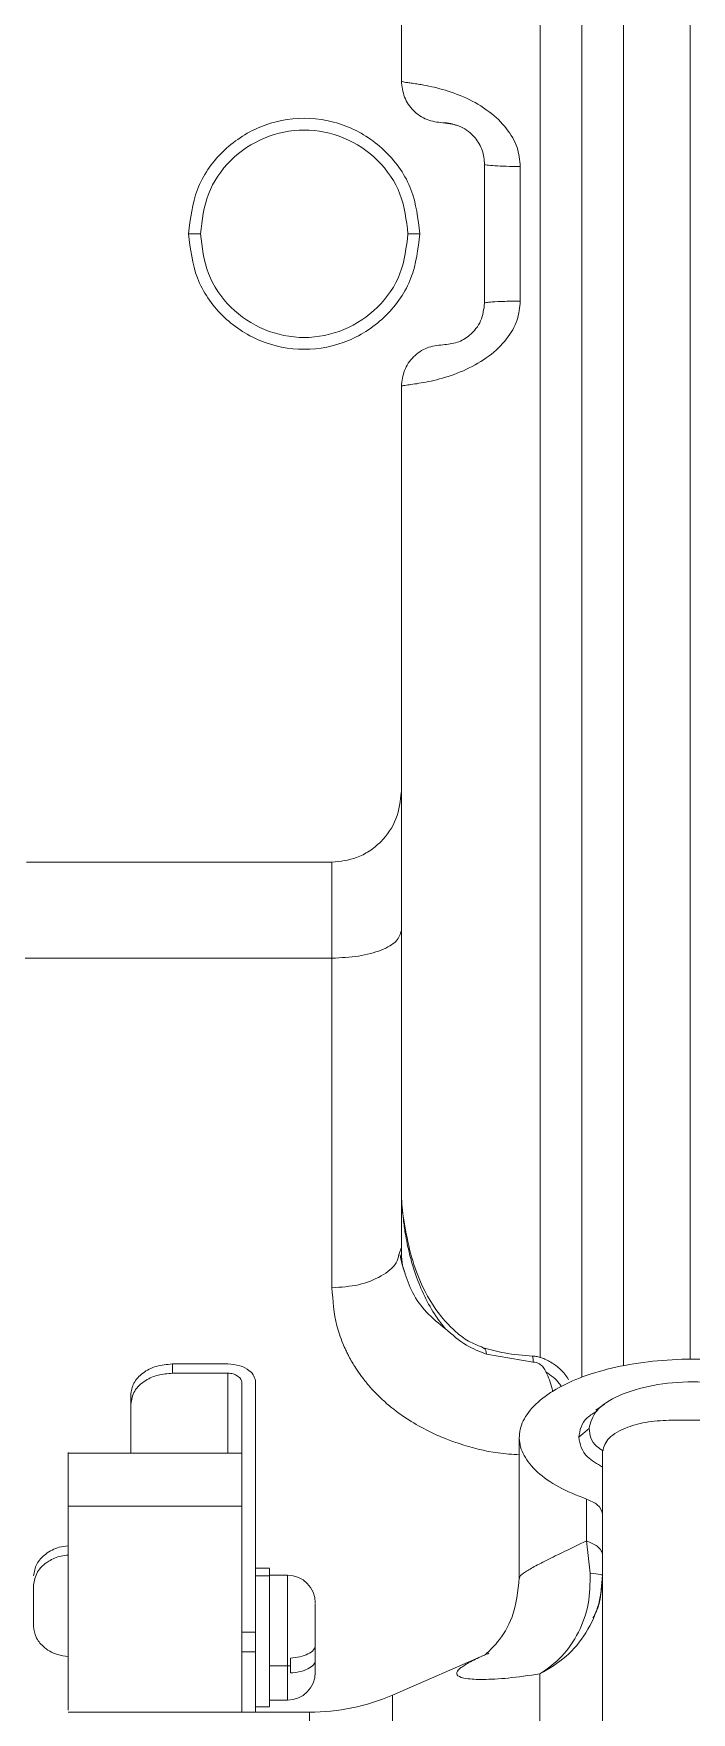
# Model space of a CAD drawing. Header units: millimetres. Extents: x 169 to 14583, y -399 to 10804.
# Drawn here: x 7041.8 to 7089.2, y 6386.2 to 6507.2 of the extents above; entities that cross this region are included whole.
import ezdxf

# ---------------------------------------------------------------- set-up
doc = ezdxf.new("R2010")
doc.units = ezdxf.units.MM
doc.header["$LTSCALE"] = 35

msp = doc.modelspace()

# ---------------------------------------------------------------- linework, layer by layer
at = {"color": 7, "linetype": 'Continuous', "lineweight": 18}
for p, q in [((7068.279, 6503.797), (7068.279, 6519.902)), ((7074.279, 6497.797), (7074.279, 6487.797)), ((7076.85, 6487.947), (7076.85, 6497.647)), ((7053.804, 6492.797), (7052.951, 6492.797)), ((7069.606, 6492.797), (7068.754, 6492.797)), ((7068.279, 6452.589), (7068.279, 6481.797)), ((7041.279, 6447.501), (7063.279, 6447.501)), ((7021.279, 6440.58), (7063.279, 6440.58)), ((7068.108, 6419.224), (7068.279, 6419.722)), ((7068.279, 6419.372), (7068.279, 6418.762)), ((7074.417, 6412.031), (7077.772, 6411.466)), ((7051.779, 6410.661), (7051.779, 6411.328)), ((7051.779, 6411.328), (7055.779, 6411.328)), ((7055.779, 6410.661), (7051.779, 6410.661)), ((7055.779, 6404.894), (7055.779, 6410.661)), ((7056.779, 6409.995), (7056.779, 6391.994)), ((7057.779, 6409.995), (7057.779, 6395.328)), ((7048.779, 6408.425), (7048.779, 6409.092)), ((7048.779, 6404.894), (7048.779, 6408.425)), ((7082.918, 6408.44), (7082.291, 6407.99)), ((7087.779, 6407.282), (7097.779, 6407.282)), ((7076.779, 6406.045), (7076.779, 6395.883)), ((7081.804, 6406.669), (7081.067, 6406.044)), ((7056.779, 6404.894), (7044.279, 6404.894)), ((7082.779, 6405.026), (7082.779, 6367.138)), ((7044.279, 6401.075), (7056.779, 6401.075)), ((7044.279, 6401.075), (7044.279, 6386.374)), ((7081.617, 6401.589), (7081.617, 6398.591)), ((7081.617, 6398.591), (7081.886, 6396.242)), ((7058.779, 6396.6), (7057.779, 6396.6)), ((7057.779, 6396.063), (7058.779, 6396.063)), ((7060.079, 6396.101), (7058.779, 6396.101)), ((7041.779, 6392.4), (7041.779, 6395.382)), ((7057.779, 6395.328), (7057.779, 6391.994)), ((7062.079, 6394.058), (7062.079, 6394.038)), ((7062.079, 6394.058), (7062.079, 6394.012)), ((7062.079, 6394.03), (7062.079, 6394.038)), ((7062.079, 6393.563), (7062.079, 6393.517)), ((7062.079, 6393.496), (7062.079, 6393.517)), ((7056.779, 6391.994), (7056.779, 6391.288)), ((7056.779, 6391.994), (7057.779, 6391.994)), ((7056.779, 6391.288), (7056.779, 6386.222)), ((7057.779, 6391.994), (7057.779, 6390.582)), ((7062.079, 6390.795), (7062.079, 6391.336)), ((7056.779, 6390.582), (7057.779, 6390.582)), ((7057.779, 6390.582), (7057.779, 6386.222)), ((7060.279, 6390.129), (7060.279, 6389.576)), ((7062.079, 6389.971), (7062.079, 6390.795)), ((7074.58, 6390.478), (7067.634, 6387.462)), ((7060.079, 6389.571), (7058.779, 6389.571)), ((7060.279, 6389.576), (7060.279, 6389.058)), ((7062.079, 6389.639), (7062.079, 6389.19)), ((7062.079, 6389.144), (7062.079, 6389.19)), ((7061.663, 6386.222), (7044.279, 6386.222)), ((7057.779, 6386.602), (7058.779, 6386.602)), ((7058.779, 6387.101), (7060.079, 6387.101))]:
    msp.add_line(p, q, dxfattribs=at)
for centre, radius, start, end in [((7060.079, 6394.101), 2, 0, 90), ((7060.079, 6389.101), 2, 270, 0), ((7061.663, 6401.222), 15, 270, 293.47099)]:
    msp.add_arc(centre, radius, start, end, dxfattribs=at)
for points, knots in [([(7078.279, 6588.797), (7078.279, 6588.681), (7078.279, 6588.448), (7078.279, 6586.572), (7078.279, 6583.604), (7078.279, 6579.471), (7078.279, 6574.254), (7078.279, 6568.01), (7078.279, 6560.822), (7078.279, 6552.778), (7078.279, 6543.979), (7078.279, 6534.537), (7078.279, 6524.57), (7078.279, 6514.204), (7078.279, 6503.568), (7078.279, 6492.797), (7078.279, 6482.026), (7078.279, 6471.39), (7078.279, 6461.024), (7078.279, 6451.057), (7078.279, 6441.616), (7078.279, 6432.813), (7078.279, 6424.786), (7078.279, 6417.646), (7078.279, 6413.719), (7078.279, 6411.803)], [0, 0, 0, 0, 0.0435669, 0.0871337, 0.1307006, 0.1742674, 0.2178343, 0.2614011, 0.304968, 0.3485348, 0.3921017, 0.4356685, 0.4792354, 0.5228022, 0.5663691, 0.6099359, 0.6535028, 0.6970696, 0.7406365, 0.7842033, 0.8277702, 0.871337, 0.9149039, 0.9584707, 1, 1, 1, 1]), ([(7081.279, 6588.797), (7081.279, 6588.708), (7081.279, 6588.53), (7081.279, 6587.093), (7081.279, 6584.814), (7081.279, 6581.631), (7081.279, 6577.598), (7081.279, 6572.746), (7081.279, 6567.125), (7081.279, 6560.788), (7081.279, 6553.797), (7081.279, 6546.218), (7081.279, 6538.124), (7081.279, 6529.594), (7081.279, 6520.709), (7081.279, 6511.556), (7081.279, 6502.222), (7081.279, 6492.797), (7081.279, 6483.372), (7081.279, 6474.038), (7081.279, 6464.885), (7081.279, 6456), (7081.279, 6447.47), (7081.279, 6439.376), (7081.279, 6431.799), (7081.279, 6424.799), (7081.279, 6418.493), (7081.279, 6413.639), (7081.279, 6411.215), (7081.279, 6410.366)], [0, 0, 0, 0, 0.0376806, 0.0753612, 0.1130418, 0.1507224, 0.188403, 0.2260836, 0.2637642, 0.3014448, 0.3391255, 0.3768061, 0.4144867, 0.4521673, 0.4898479, 0.5275285, 0.5652091, 0.6028897, 0.6405703, 0.6782509, 0.7159315, 0.7536121, 0.7912927, 0.8289733, 0.8666539, 0.9043345, 0.9420152, 0.9796958, 1, 1, 1, 1]), ([(7084.279, 6585.797), (7084.279, 6585.683), (7084.279, 6585.456), (7084.279, 6583.636), (7084.279, 6580.766), (7084.279, 6576.762), (7084.279, 6571.703), (7084.279, 6565.658), (7084.279, 6558.697), (7084.279, 6550.901), (7084.279, 6542.377), (7084.279, 6533.233), (7084.279, 6523.577), (7084.279, 6513.533), (7084.279, 6503.232), (7084.279, 6492.797), (7084.279, 6482.362), (7084.279, 6472.061), (7084.279, 6462.017), (7084.279, 6452.361), (7084.279, 6443.216), (7084.279, 6434.696), (7084.279, 6426.889), (7084.279, 6419.966), (7084.279, 6414.669), (7084.279, 6412.111), (7084.279, 6411.183)], [0, 0, 0, 0, 0.0424381, 0.0848541, 0.1272763, 0.1697223, 0.2121452, 0.2545615, 0.2969985, 0.3394355, 0.3818518, 0.4242746, 0.4667208, 0.5091436, 0.5515599, 0.593997, 0.636434, 0.6788503, 0.7212731, 0.7637193, 0.8061421, 0.8485584, 0.8909955, 0.9334324, 0.9758487, 1, 1, 1, 1]), ([(7089.079, 6581.047), (7089.079, 6580.94), (7089.079, 6580.726), (7089.079, 6579.002), (7089.079, 6576.273), (7089.079, 6572.474), (7089.079, 6567.678), (7089.079, 6561.939), (7089.079, 6555.33), (7089.079, 6547.936), (7089.079, 6539.848), (7089.079, 6531.168), (7089.079, 6522.005), (7089.079, 6512.476), (7089.079, 6502.699), (7089.079, 6492.797), (7089.079, 6482.895), (7089.079, 6473.118), (7089.079, 6463.589), (7089.079, 6454.426), (7089.079, 6445.747), (7089.079, 6437.658), (7089.079, 6430.267), (7089.079, 6423.645), (7089.079, 6417.955), (7089.079, 6413.93), (7089.079, 6412.193), (7089.079, 6411.674)], [0, 0, 0, 0, 0.0409401, 0.0818802, 0.1228203, 0.1637604, 0.2047005, 0.2456406, 0.2865807, 0.3275208, 0.3684609, 0.409401, 0.4503411, 0.4912812, 0.5322213, 0.5731614, 0.6141015, 0.6550416, 0.6959817, 0.7369218, 0.7778619, 0.818802, 0.8597421, 0.9006822, 0.9416223, 0.9825624, 1, 1, 1, 1]), ([(7071.279, 6500.797), (7070.886, 6500.843), (7070.101, 6500.936), (7069.106, 6501.625), (7068.418, 6502.62), (7068.325, 6503.405), (7068.279, 6503.797)], [0, 0, 0, 0, 0.2502322, 0.5000223, 0.7500215, 1, 1, 1, 1]), ([(7076.85, 6497.647), (7076.801, 6498.11), (7076.698, 6499.089), (7075.869, 6500.481), (7074.57, 6501.712), (7072.896, 6502.661), (7071.475, 6503.156), (7070.417, 6503.417), (7069.772, 6503.541), (7069.257, 6503.621), (7068.884, 6503.673), (7068.61, 6503.711), (7068.35, 6503.75), (7068.308, 6503.778), (7068.279, 6503.797)], [0, 0, 0, 0, 0.0817126, 0.1729314, 0.2791588, 0.3989677, 0.531831, 0.6014224, 0.6794444, 0.7313643, 0.7923214, 0.8475912, 0.8946587, 1, 1, 1, 1]), ([(7068.754, 6492.797), (7068.638, 6493.774), (7068.408, 6495.728), (7066.691, 6498.224), (7064.213, 6499.872), (7061.279, 6500.472), (7058.344, 6499.872), (7055.866, 6498.224), (7054.15, 6495.728), (7053.919, 6493.774), (7053.804, 6492.797)], [0, 0, 0, 0, 0.1250475, 0.2500062, 0.3750071, 0.5000045, 0.6250053, 0.7500027, 0.8750034, 1, 1, 1, 1]), ([(7071.279, 6500.797), (7071.307, 6500.795), (7071.362, 6500.791), (7071.696, 6500.801), (7072.144, 6500.653), (7072.326, 6500.593)], [0, 0, 0, 0, 0.3831353, 0.7484089, 1, 1, 1, 1]), ([(7071.279, 6500.797), (7071.719, 6500.741), (7072.599, 6500.627), (7073.585, 6499.824), (7074.174, 6498.835), (7074.244, 6498.143), (7074.279, 6497.797)], [0, 0, 0, 0, 0.279619, 0.5592379, 0.779619, 1, 1, 1, 1]), ([(7053.804, 6492.797), (7053.919, 6491.82), (7054.149, 6489.866), (7055.866, 6487.37), (7058.344, 6485.722), (7061.279, 6485.122), (7064.213, 6485.722), (7066.691, 6487.37), (7068.407, 6489.866), (7068.638, 6491.82), (7068.754, 6492.797)], [0, 0, 0, 0, 0.12504749, 0.2500062, 0.37500706, 0.50000447, 0.62500533, 0.75000274, 0.87500342, 1, 1, 1, 1]), ([(7068.279, 6481.797), (7068.308, 6481.816), (7068.354, 6481.845), (7068.769, 6481.906), (7069.582, 6482.008), (7071.134, 6482.32), (7072.896, 6482.933), (7074.57, 6483.883), (7075.869, 6485.113), (7076.698, 6486.505), (7076.801, 6487.484), (7076.85, 6487.947)], [0, 0, 0, 0, 0.1054369, 0.162125, 0.3203771, 0.4677477, 0.6007207, 0.7206276, 0.826941, 0.9182235, 1, 1, 1, 1]), ([(7074.279, 6487.797), (7074.222, 6487.357), (7074.109, 6486.476), (7073.305, 6485.49), (7072.317, 6484.902), (7071.625, 6484.832), (7071.279, 6484.797)], [0, 0, 0, 0, 0.27961896, 0.55923791, 0.77961896, 1, 1, 1, 1]), ([(7076.85, 6487.947), (7076.464, 6487.942), (7075.673, 6487.931), (7074.833, 6487.89), (7074.357, 6487.843), (7074.304, 6487.812), (7074.279, 6487.797)], [0, 0, 0, 0, 0.2774513, 0.5687735, 0.7925244, 1, 1, 1, 1]), ([(7068.279, 6481.797), (7068.325, 6482.19), (7068.417, 6482.975), (7069.107, 6483.97), (7070.101, 6484.658), (7070.886, 6484.751), (7071.279, 6484.797)], [0, 0, 0, 0, 0.2502322, 0.5000223, 0.7500215, 1, 1, 1, 1]), ([(7068.279, 6452.589), (7068.203, 6451.921), (7068.051, 6450.585), (7067.051, 6449.138), (7065.995, 6448.281), (7064.831, 6447.666), (7063.886, 6447.565), (7063.279, 6447.501)], [0, 0, 0, 0, 0.2532309, 0.5056572, 0.6422789, 0.770244, 1, 1, 1, 1]), ([(7068.279, 6442.573), (7068.279, 6443.983), (7068.279, 6446.802), (7068.279, 6449.783), (7068.279, 6451.763), (7068.279, 6452.314), (7068.279, 6452.589)], [0, 0, 0, 0, 0.27985032, 0.5596845, 0.77984669, 1, 1, 1, 1]), ([(7068.279, 6419.722), (7068.279, 6421.746), (7068.279, 6425.795), (7068.279, 6433.357), (7068.279, 6439.078), (7068.279, 6442.573)], [0, 0, 0, 0, 0.2800255, 0.5600516, 1, 1, 1, 1]), ([(7068.279, 6424.236), (7068.281, 6423.981), (7068.287, 6423.447), (7068.333, 6422.608), (7068.419, 6421.699), (7068.542, 6420.82), (7068.711, 6419.913), (7068.943, 6418.924), (7069.331, 6417.644), (7069.921, 6416.208), (7070.65, 6414.891), (7071.221, 6414.164), (7071.45, 6413.873)], [0, 0, 0, 0, 0.0696791, 0.1460594, 0.2291203, 0.3188229, 0.3878567, 0.4800067, 0.595099, 0.7505713, 0.8998867, 1, 1, 1, 1]), ([(7074.184, 6412.501), (7073.824, 6412.644), (7073.116, 6412.927), (7071.923, 6413.826), (7070.529, 6415.432), (7069.008, 6418.386), (7068.59, 6420.904), (7068.339, 6422.414)], [0, 0, 0, 0, 0.0994484, 0.1958323, 0.3747935, 0.6249923, 1, 1, 1, 1]), ([(7063.279, 6416.822), (7063.935, 6416.865), (7065.247, 6416.952), (7066.884, 6417.626), (7067.92, 6418.431), (7068.059, 6419.016), (7068.108, 6419.224)], [0, 0, 0, 0, 0.2815682, 0.5631365, 0.8447047, 1, 1, 1, 1]), ([(7068.503, 6418), (7068.434, 6418.193), (7068.295, 6418.58), (7068.228, 6418.988), (7068.195, 6419.193)], [0, 0, 0, 0, 0.4969841, 1, 1, 1, 1]), ([(7068.279, 6419.722), (7068.281, 6419.143), (7068.283, 6418.553), (7068.494, 6418.019), (7068.498, 6418.008)], [0, 0, 0, 0, 0.9805983, 1, 1, 1, 1]), ([(7068.498, 6418.008), (7068.673, 6417.485), (7069.027, 6416.426), (7070.036, 6415.014), (7070.978, 6414.253), (7071.45, 6413.873)], [0, 0, 0, 0, 0.3282202, 0.6636214, 1, 1, 1, 1]), ([(7063.279, 6416.822), (7063.342, 6415.897), (7063.421, 6414.76), (7063.819, 6413.451), (7064.034, 6412.866), (7064.226, 6412.432), (7064.354, 6412.165), (7064.407, 6412.059), (7064.435, 6412.005), (7064.44, 6411.994), (7064.461, 6411.953), (7064.63, 6411.625), (7064.936, 6411.103), (7065.415, 6410.411), (7065.888, 6409.816), (7066.417, 6409.233), (7067.002, 6408.666), (7067.515, 6408.23), (7068.119, 6407.762), (7068.949, 6407.184), (7070.122, 6406.522), (7071.349, 6405.974), (7072.984, 6405.385), (7074.775, 6404.911), (7076.272, 6404.814), (7076.779, 6404.781)], [0, 0, 0, 0, 0.1516312, 0.186405, 0.2248222, 0.2538883, 0.2639031, 0.2731263, 0.2731916, 0.2737119, 0.2751625, 0.2806586, 0.3335817, 0.3726089, 0.4150574, 0.4535708, 0.4954084, 0.5405544, 0.5555888, 0.6102657, 0.6903312, 0.7503236, 0.8001377, 0.9323488, 1, 1, 1, 1]), ([(7071.45, 6413.873), (7071.938, 6413.441), (7072.827, 6412.655), (7073.922, 6412.225), (7074.417, 6412.031)], [0, 0, 0, 0, 0.5483391, 1, 1, 1, 1]), ([(7074.417, 6412.031), (7074.384, 6412.225), (7074.342, 6412.478), (7074.204, 6412.457), (7074.172, 6412.452)], [0, 0, 0, 0, 0.7674657, 1, 1, 1, 1]), ([(7077.759, 6411.897), (7077.065, 6411.948), (7075.831, 6412.039), (7074.686, 6412.36), (7074.185, 6412.501)], [0, 0, 0, 0, 0.5634908, 1, 1, 1, 1]), ([(7100.509, 6408.52), (7100.046, 6408.885), (7099.113, 6409.62), (7097.05, 6410.503), (7094.661, 6411.186), (7091.988, 6411.596), (7089.182, 6411.73), (7086.373, 6411.566), (7083.7, 6411.142), (7081.325, 6410.455), (7079.348, 6409.546), (7077.885, 6408.452), (7076.958, 6407.245), (7076.675, 6405.979), (7077.021, 6404.715), (7078.014, 6403.521), (7079.511, 6402.429), (7080.918, 6401.868), (7081.617, 6401.589)], [0, 0, 0, 0, 0.0620635, 0.1249873, 0.1878814, 0.249995, 0.3120555, 0.3749934, 0.4378782, 0.4999932, 0.5620538, 0.6249917, 0.6878765, 0.7499915, 0.8120557, 0.8749536, 0.9378523, 1, 1, 1, 1]), ([(7077.772, 6411.466), (7077.768, 6411.624), (7077.761, 6411.879), (7077.742, 6411.859), (7077.735, 6411.851)], [0, 0, 0, 0, 0.61883246, 1, 1, 1, 1]), ([(7080.256, 6410.328), (7080.074, 6410.565), (7079.727, 6411.015), (7079.106, 6411.44), (7078.624, 6411.682), (7078.29, 6411.806), (7077.984, 6411.884), (7077.819, 6411.893), (7077.737, 6411.897)], [0, 0, 0, 0, 0.2923512, 0.5549851, 0.6742887, 0.7866096, 0.8941486, 1, 1, 1, 1]), ([(7048.779, 6409.092), (7048.824, 6409.385), (7048.914, 6409.971), (7049.608, 6410.71), (7050.599, 6411.227), (7051.385, 6411.294), (7051.779, 6411.328)], [0, 0, 0, 0, 0.249984, 0.4999889, 0.7499029, 1, 1, 1, 1]), ([(7048.779, 6408.425), (7048.835, 6408.753), (7048.948, 6409.41), (7049.752, 6410.145), (7050.741, 6410.583), (7051.433, 6410.635), (7051.779, 6410.661)], [0, 0, 0, 0, 0.279619, 0.559238, 0.779619, 1, 1, 1, 1]), ([(7055.779, 6411.328), (7056.072, 6411.303), (7056.659, 6411.253), (7057.316, 6410.896), (7057.709, 6410.456), (7057.755, 6410.148), (7057.779, 6409.995)], [0, 0, 0, 0, 0.279619, 0.5592378, 0.7796189, 1, 1, 1, 1]), ([(7055.779, 6410.661), (7055.843, 6410.659), (7055.971, 6410.654), (7056.22, 6410.601), (7056.492, 6410.472), (7056.688, 6410.29), (7056.768, 6410.124), (7056.775, 6410.038), (7056.779, 6409.995)], [0, 0, 0, 0, 0.12396268, 0.24522829, 0.49902307, 0.75345357, 0.87525451, 1, 1, 1, 1]), ([(7078.697, 6410.764), (7078.638, 6410.881), (7078.527, 6411.099), (7078.272, 6411.315), (7078.015, 6411.444), (7077.847, 6411.459), (7077.772, 6411.466)], [0, 0, 0, 0, 0.34055573, 0.63209769, 0.83626258, 1, 1, 1, 1]), ([(7079.184, 6409.329), (7079.17, 6409.398), (7079.064, 6409.932), (7078.868, 6410.377), (7078.697, 6410.764)], [0, 0, 0, 0, 0.1299276, 1, 1, 1, 1]), ([(7079.82, 6409.694), (7079.768, 6409.772), (7079.603, 6410.021), (7079.224, 6410.395), (7078.872, 6410.642), (7078.697, 6410.764)], [0, 0, 0, 0, 0.1878029, 0.5986536, 1, 1, 1, 1]), ([(7080.247, 6410.325), (7080.26, 6410.312), (7080.3, 6410.273), (7080.31, 6410.218), (7080.317, 6410.181)], [0, 0, 0, 0, 0.3192908, 1, 1, 1, 1]), ([(7096.483, 6407.282), (7096.412, 6407.512), (7096.206, 6408.18), (7094.667, 6409.112), (7092.222, 6409.865), (7089.277, 6410.128), (7086.341, 6409.864), (7083.869, 6409.115), (7082.142, 6407.992), (7081.916, 6407.11), (7081.804, 6406.669)], [0, 0, 0, 0, 0.06982633, 0.20264983, 0.33554299, 0.46843215, 0.60132531, 0.73421447, 0.86708285, 1, 1, 1, 1]), ([(7082.42, 6407.953), (7082.154, 6407.793), (7081.24, 6407.244), (7081.139, 6406.542), (7081.067, 6406.044)], [0, 0, 0, 0, 0.2901594, 1, 1, 1, 1]), ([(7082.779, 6405.026), (7082.873, 6405.357), (7083.062, 6406.019), (7084.401, 6406.76), (7086.049, 6407.203), (7087.202, 6407.255), (7087.779, 6407.282)], [0, 0, 0, 0, 0.27961895, 0.55923791, 0.77961895, 1, 1, 1, 1]), ([(7081.067, 6406.044), (7081.156, 6405.549), (7081.299, 6404.752), (7082.372, 6404.129), (7082.779, 6403.893)], [0, 0, 0, 0, 0.6209761, 1, 1, 1, 1]), ([(7081.804, 6406.669), (7081.857, 6406.213), (7081.924, 6405.63), (7082.664, 6405.172), (7082.826, 6405.072)], [0, 0, 0, 0, 0.7818399, 1, 1, 1, 1]), ([(7044.279, 6404.889), (7044.279, 6404.89), (7044.279, 6405.11), (7044.279, 6404.474), (7044.279, 6403.181), (7044.279, 6401.777), (7044.279, 6401.075)], [0, 0, 0, 0, 0.0032312, 0.3905521, 0.6952761, 1, 1, 1, 1]), ([(7082.779, 6400.52), (7082.708, 6400.753), (7082.581, 6401.171), (7081.912, 6401.461), (7081.617, 6401.589)], [0, 0, 0, 0, 0.5589735, 1, 1, 1, 1]), ([(7081.617, 6398.591), (7081.08, 6398.327), (7080.004, 6397.797), (7078.709, 6397.168), (7077.691, 6396.641), (7077.048, 6396.235), (7076.749, 6395.979), (7076.806, 6395.898), (7076.817, 6395.882)], [0, 0, 0, 0, 0.1900122, 0.3805048, 0.5712191, 0.7617056, 0.9517067, 1, 1, 1, 1]), ([(7082.779, 6397.522), (7082.76, 6397.636), (7082.721, 6397.866), (7082.378, 6398.255), (7081.904, 6398.464), (7081.617, 6398.591)], [0, 0, 0, 0, 0.2773861, 0.5620161, 1, 1, 1, 1]), ([(7041.779, 6396.049), (7041.824, 6396.342), (7041.914, 6396.929), (7042.61, 6397.661), (7043.447, 6398.126), (7044.058, 6398.188), (7044.279, 6398.21)], [0, 0, 0, 0, 0.2805286, 0.5610807, 0.8415308, 1, 1, 1, 1]), ([(7041.779, 6395.382), (7041.835, 6395.711), (7041.948, 6396.368), (7042.755, 6397.094), (7043.586, 6397.489), (7044.104, 6397.537), (7044.279, 6397.553)], [0, 0, 0, 0, 0.3136262, 0.6272525, 0.8744362, 1, 1, 1, 1]), ([(7058.779, 6396.552), (7058.779, 6396.566), (7058.779, 6396.674), (7058.779, 6396.348), (7058.779, 6396.063)], [0, 0, 0, 0, 0.1252057, 1, 1, 1, 1]), ([(7058.779, 6396.063), (7058.779, 6395.701), (7058.779, 6394.976), (7058.779, 6393.193), (7058.779, 6391.219), (7058.779, 6389.283), (7058.779, 6387.725), (7058.779, 6386.729), (7058.779, 6386.674), (7058.779, 6386.649)], [0, 0, 0, 0, 0.14597461, 0.29170588, 0.43755145, 0.58339043, 0.729236, 0.87507498, 1, 1, 1, 1]), ([(7060.079, 6396.048), (7060.079, 6396.064), (7060.079, 6396.168), (7060.079, 6395.684), (7060.079, 6394.62), (7060.079, 6393.043), (7060.079, 6391.24), (7060.079, 6390.128), (7060.079, 6389.571)], [0, 0, 0, 0, 0.0368793, 0.2295035, 0.4221276, 0.6147517, 0.8073759, 1, 1, 1, 1]), ([(7076.778, 6395.935), (7076.672, 6394.944), (7076.474, 6393.11), (7075.254, 6391.251), (7074.546, 6390.57), (7074.331, 6390.403), (7074.368, 6390.413), (7074.372, 6390.414)], [0, 0, 0, 0, 0.3494895, 0.6469035, 0.8851184, 0.9847626, 1, 1, 1, 1]), ([(7081.886, 6396.242), (7081.876, 6395.498), (7081.854, 6394.014), (7081.107, 6391.946), (7079.926, 6390.168), (7078.819, 6389.382), (7078.266, 6388.989)], [0, 0, 0, 0, 0.2507821, 0.5007915, 0.7503643, 1, 1, 1, 1]), ([(7078.266, 6388.989), (7078.915, 6389.372), (7080.209, 6390.136), (7081.662, 6391.92), (7082.607, 6393.951), (7082.724, 6395.397), (7082.779, 6396.084)], [0, 0, 0, 0, 0.2551221, 0.5083166, 0.7664145, 1, 1, 1, 1]), ([(7081.886, 6396.242), (7082.17, 6396.216), (7082.675, 6396.169), (7082.747, 6396.11), (7082.779, 6396.084)], [0, 0, 0, 0, 0.5629473, 1, 1, 1, 1]), ([(7082.082, 6393.031), (7082.157, 6393.165), (7082.68, 6394.099), (7082.726, 6395.208), (7082.764, 6396.159)], [0, 0, 0, 0, 0.14300921, 1, 1, 1, 1]), ([(7062.079, 6394.012), (7062.079, 6393.952), (7062.079, 6393.846), (7062.079, 6393.65), (7062.079, 6393.563)], [0, 0, 0, 0, 0.5593966, 1, 1, 1, 1]), ([(7062.079, 6393.496), (7062.079, 6393.312), (7062.079, 6392.948), (7062.079, 6392.094), (7062.079, 6391.441), (7062.079, 6391.042)], [0, 0, 0, 0, 0.28337021, 0.5614229, 1, 1, 1, 1]), ([(7044.279, 6390.248), (7044.013, 6390.277), (7043.31, 6390.356), (7042.474, 6390.895), (7041.883, 6391.626), (7041.813, 6392.142), (7041.779, 6392.4)], [0, 0, 0, 0, 0.1910796, 0.5050655, 0.7525327, 1, 1, 1, 1]), ([(7062.079, 6391.042), (7062.053, 6390.93), (7062.003, 6390.704), (7061.574, 6390.419), (7060.998, 6390.197), (7060.516, 6390.152), (7060.279, 6390.129)], [0, 0, 0, 0, 0.2501719, 0.505469, 0.7567474, 1, 1, 1, 1]), ([(7060.279, 6389.058), (7060.516, 6389.081), (7061, 6389.127), (7061.576, 6389.349), (7062.003, 6389.634), (7062.054, 6389.859), (7062.079, 6389.971)], [0, 0, 0, 0, 0.2437761, 0.4956526, 0.7503807, 1, 1, 1, 1]), ([(7062.079, 6389.971), (7062.079, 6389.78), (7062.079, 6389.53), (7062.079, 6389.409), (7062.079, 6389.38)], [0, 0, 0, 0, 0.7610889, 1, 1, 1, 1]), ([(7074.581, 6390.477), (7074.475, 6390.431), (7074.165, 6390.298), (7073.716, 6390.091), (7073.231, 6389.85), (7072.844, 6389.63), (7072.508, 6389.401), (7072.29, 6389.183), (7072.244, 6388.994), (7072.38, 6388.796), (7072.896, 6388.627), (7074.126, 6388.564), (7075.893, 6388.651), (7077.472, 6388.876), (7078.266, 6388.989)], [0, 0, 0, 0, 0.0253932, 0.073881, 0.126656, 0.1836885, 0.2339631, 0.3111965, 0.3849108, 0.4426008, 0.5764777, 0.714542, 0.8565336, 1, 1, 1, 1]), ([(7060.279, 6389.576), (7060.241, 6389.574), (7060.175, 6389.572), (7060.108, 6389.571), (7060.079, 6389.571)], [0, 0, 0, 0, 0.5599877, 1, 1, 1, 1]), ([(7060.079, 6389.571), (7060.079, 6389.08), (7060.079, 6388.098), (7060.079, 6387.23), (7060.079, 6387.178), (7060.079, 6387.154)], [0, 0, 0, 0, 0.3559209, 0.7118417, 1, 1, 1, 1]), ([(7067.637, 6322.945), (7067.637, 6325.757), (7067.637, 6331.381), (7067.637, 6339.432), (7067.637, 6347.097), (7067.637, 6354.279), (7067.637, 6360.911), (7067.637, 6366.926), (7067.637, 6372.263), (7067.637, 6376.87), (7067.637, 6380.699), (7067.637, 6383.718), (7067.637, 6385.874), (7067.637, 6387.222), (7067.637, 6387.379), (7067.637, 6387.457)], [0, 0, 0, 0, 0.0770118, 0.1540237, 0.2310355, 0.3080473, 0.3850592, 0.462071, 0.5390829, 0.6160947, 0.6931065, 0.7701184, 0.8471302, 0.924142, 1, 1, 1, 1]), ([(7061.663, 6386.141), (7061.663, 6386.167), (7061.663, 6386.348), (7061.663, 6385.549), (7061.663, 6383.683), (7061.663, 6380.567), (7061.663, 6376.382), (7061.663, 6371.146), (7061.663, 6364.941), (7061.663, 6357.847), (7061.663, 6349.963), (7061.663, 6341.388), (7061.663, 6332.265), (7061.663, 6325.83), (7061.663, 6322.612)], [0, 0, 0, 0, 0.0148677, 0.1044252, 0.1939827, 0.2835402, 0.3730976, 0.4626551, 0.5522126, 0.6417701, 0.7313276, 0.820885, 0.9104425, 1, 1, 1, 1])]:
    msp.add_open_spline(points, degree=3, knots=knots, dxfattribs=at)
for points in [[(7069.606, 6492.797), (7069.481, 6493.887), (7069.231, 6496.067), (7067.305, 6498.839), (7064.552, 6500.691), (7061.279, 6501.341), (7058.005, 6500.691), (7055.252, 6498.839), (7053.327, 6496.067), (7053.076, 6493.887), (7052.951, 6492.797)], [(7076.85, 6497.647), (7076.502, 6497.652), (7075.805, 6497.661), (7074.967, 6497.696), (7074.39, 6497.743), (7074.316, 6497.779), (7074.279, 6497.797)], [(7052.951, 6492.797), (7053.076, 6491.707), (7053.327, 6489.527), (7055.252, 6486.755), (7058.005, 6484.903), (7061.279, 6484.253), (7064.552, 6484.903), (7067.305, 6486.755), (7069.231, 6489.527), (7069.481, 6491.707), (7069.606, 6492.797)], [(7063.279, 6447.501), (7063.279, 6447.232), (7063.279, 6446.694), (7063.279, 6445.113), (7063.279, 6443.087), (7063.279, 6441.416), (7063.279, 6440.58)], [(7063.279, 6440.58), (7063.934, 6440.61), (7065.244, 6440.67), (7066.897, 6441.131), (7068.053, 6441.79), (7068.203, 6442.312), (7068.279, 6442.573)], [(7063.279, 6440.58), (7063.279, 6437.82), (7063.279, 6432.3), (7063.279, 6424.355), (7063.279, 6419.333), (7063.279, 6416.822)], [(7078.266, 6388.989), (7078.266, 6387.933), (7078.266, 6385.821), (7078.266, 6381.111), (7078.266, 6375.35), (7078.266, 6368.503), (7078.266, 6360.699), (7078.266, 6352.029), (7078.266, 6342.656), (7078.266, 6335.921), (7078.266, 6332.553)]]:
    msp.add_open_spline(points, degree=3, dxfattribs=at)

doc.saveas('drawing.dxf')
